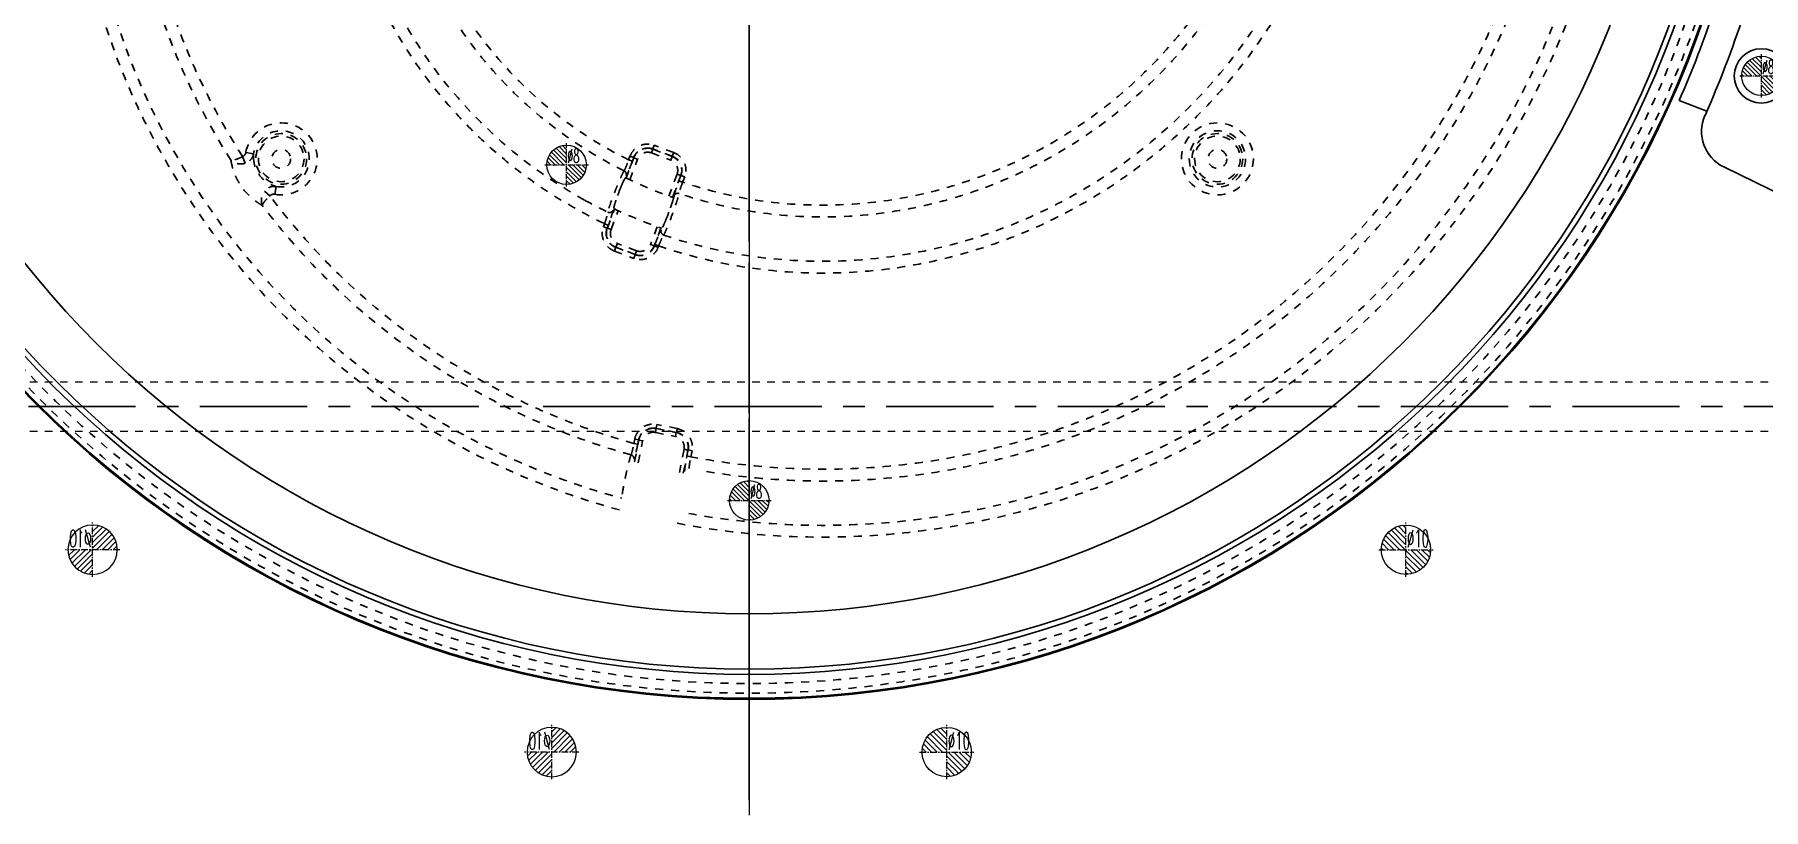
# Model space of a CAD drawing. Header units: millimetres. Extents: x 2673 to 5721, y -10743 to 3474.
# Drawn here: x 3661.4 to 4011.6, y -180 to -23 of the extents above; entities that cross this region are included whole.
import ezdxf

# ---------------------------------------------------------------- set-up
doc = ezdxf.new("R2010")
doc.units = ezdxf.units.MM
doc.header["$LTSCALE"] = 16.335
doc.header["$PDMODE"] = 3
doc.header["$PDSIZE"] = 0.3125
doc.linetypes.add('CENTER', pattern=[0.6, 0.375, -0.075, 0.075, -0.075])
doc.linetypes.add('HIDDEN', pattern=[0.2, 0.1, -0.1])
doc.layers.get('0').update_dxf_attribs({"linetype": 'CONTINUOUS'})
doc.layers.get('Defpoints').update_dxf_attribs({"linetype": 'CONTINUOUS'})
for name, color, linetype, lineweight in [('cool', 153, 'HIDDEN', 9), ('epin', 13, 'CONTINUOUS', 9), ('moldbase', 7, 'CONTINUOUS', 20)]:
    doc.layers.add(name, color=color, linetype=linetype, lineweight=lineweight)
doc.layers.add('DEFAULT_2', color=8, linetype='HIDDEN')
doc.styles.get("Standard").update_dxf_attribs({"font": 'txt', "width": 0.8})
doc.styles.add('TXT05', font='txt.shx', dxfattribs={"width": 0.5, "bigfont": 'gbcbig.shx'})
doc.dimstyles.get("Standard").update_dxf_attribs({"dimtxt": 0.15625, "dimasz": 0.1875, "dimexe": 0.125, "dimexo": 0.0625, "dimtad": 0, "dimtih": 1, "dimtoh": 1, "dimdsep": 46, "dimtxsty": 'Standard', "dimcen": 0.09, "dimadec": 0, "dimazin": 0, "dimtp": 0.01, "dimtm": 0.01, "dimtfac": 1, "dimtofl": 0, "dimtmove": 0, "dimatfit": 3, "dimfxl": 0, "dimtolj": 1, "dimarcsym": 0})

# ---------------------------------------------------------------- blocks, each defined once
blk = doc.blocks.new('*D84')
at = {"color": 4, "lineweight": -2}
blk.add_line((3976.43, 186.47), (3970.25, 181.4), dxfattribs=at)
at = {"color": 4}
blk.add_solid([(3969.41, 182.43), (3971.1, 180.37), (3964.07, 176.32)], dxfattribs=at)
at = {"layer": 'Defpoints', "color": 0}
for p in [(3964.07, 176.32), (3648.27, -83.02)]:
    blk.add_point(p, dxfattribs=at)
at = {"color": 6, "insert": (3998.07, 204.24), "char_height": 12, "attachment_point": 5, "rotation": 39.3934}
blk.add_mtext('\\A1;∅408.64', dxfattribs=at)
blk = doc.blocks.new('03')
for p, q in [((3591.12, 133.1), (3604.02, 127.63)), ((3578.44, 94.07), (3592.09, 90.92))]:
    blk.add_line(p, q)
at = {"color": 7, "linetype": 'Continuous'}
for p, q in [((3613.75, 114.69), (3608.04, 116.54)), ((3607.57, 95.67), (3601.86, 97.52))]:
    blk.add_line(p, q, dxfattribs=at)
for centre, start, end in [((3588, 125.74), 67, 158.9226), ((3600.89, 120.26), 339.0451, 67), ((3580.24, 101.86), 165.0774, 257), ((3593.89, 98.71), 257, 344.9549)]:
    blk.add_arc(centre, 8, start, end)
for radius, start, end in [(241.82, 158.9226, 165.0774), (211.82, 159.0451, 164.9549), (205.82, 159.2151, 164.7849)]:
    blk.add_arc((3806.17, 41.65), radius, start, end, dxfattribs=at)
blk = doc.blocks.new('epin_ejp_10')
at = {"layer": 'epin'}
h = blk.add_hatch(dxfattribs=at)
h.set_pattern_fill('_ANSI31', color=123, scale=0.25, angle=90, style=0)
h.set_pattern_definition([(135, (-1645.23396, 6741.0989), (-0.56126601, -0.56126601), [])])
h.paths.add_polyline_path([(0, 5, 0.414214), (-5, 0), (0, 0)])
h.paths.add_polyline_path([(5, 0), (0, 0), (0, -5, 0.414214)])
at = {"layer": 'epin', "color": 1, "linetype": 'CENTER', "ltscale": 0.219913}
for p, q in [((0, -5.5), (0, 5.5)), ((-5.5, 0), (5.5, 0))]:
    blk.add_line(p, q, dxfattribs=at)
at = {"layer": 'epin'}
blk.add_circle((0, 0), 5, dxfattribs=at)
at = {"layer": 'epin', "color": 6, "style": 'TXT05', "width": 0.5}
blk.add_text('%%c10', height=3.5, dxfattribs=at).set_placement((0.2, 0.5))
blk = doc.blocks.new('epin_ejp_8')
at = {"layer": 'epin', "ltscale": 0.5}
h = blk.add_hatch(dxfattribs=at)
h.set_pattern_fill('_ANSI31', color=123, scale=0.2, angle=90, style=0)
h.set_pattern_definition([(135, (-3069.6252, 813.4417), (-0.4490128, -0.4490128), [])])
h.paths.add_polyline_path([(0, 4, 0.414214), (-4, 0), (0, 0)])
h.paths.add_polyline_path([(4, 0), (0, 0), (0, -4, 0.414214)])
at = {"layer": 'epin', "color": 1, "linetype": 'CENTER', "ltscale": 0.16}
for p, q in [((0, -4.4), (0, 4.4)), ((-4.4, 0), (4.4, 0))]:
    blk.add_line(p, q, dxfattribs=at)
at = {"layer": 'epin', "ltscale": 0.5}
blk.add_circle((0, 0), 4, dxfattribs=at)
at = {"layer": 'epin', "color": 6, "ltscale": 0.5, "style": 'TXT05', "width": 0.5}
blk.add_text('%%c8', height=2.8, dxfattribs=at).set_placement((0.16, 0.4))
blk = doc.blocks.new('05')
at = {"color": 1, "linetype": 'CENTER', "ltscale": 3.545271}
blk.add_line((3521.17, -98.35), (4091.17, -98.35), dxfattribs=at)
at = {"layer": 'cool', "ltscale": 0.932966}
for p, q in [((3535.5, -93.35), (4076.84, -93.35)), ((3535.5, -103.35), (4076.84, -103.35))]:
    blk.add_line(p, q, dxfattribs=at)
at = {"layer": 'epin'}
for name, p in [('epin_ejp_8', (4011.17, -31.35)), ('epin_ejp_10', (3939.17, -127.35)), ('epin_ejp_10', (3846.17, -168.35))]:
    blk.add_blockref(name, p, dxfattribs=at)
at = {"layer": 'epin', "xscale": -1}
for p in [(3673.17, -127.35), (3766.17, -168.35)]:
    blk.add_blockref('epin_ejp_10', p, dxfattribs=at)
blk = doc.blocks.new('7')
at = {"layer": 'epin'}
for p in [(-37, 1996.41), (0, 1928.41)]:
    blk.add_blockref('epin_ejp_8', p, dxfattribs=at)

msp = doc.modelspace()

# ---------------------------------------------------------------- linework, layer by layer
at = {"color": 1, "linetype": 'CENTER', "ltscale": 3.545271}
msp.add_line((3806.172, -273.35), (3806.172, 326.65), dxfattribs=at)
at = {"color": 1, "linetype": 'CENTER', "ltscale": 12.63858}
msp.add_line((3806.172, -178.099), (3806.172, 271.4), dxfattribs=at)
at = {"color": 7, "linetype": 'Continuous'}
for radius in [204.318, 204.112, 199.261, 198.191, 186.993]:
    msp.add_circle((3806.172, 46.65), radius, dxfattribs=at)
msp.add_circle((4011.172, -31.35), 5.5)
at = {"layer": 'DEFAULT_2', "color": 8, "linetype": 'HIDDEN'}
for p, q in [((3786.921, -45.404), (3786.638, -46.155)), ((3790.864, -46.89), (3786.921, -45.404)), ((3704.044, -49.057), (3703.536, -47.691)), ((3704.181, -46.888), (3705.75, -47.166)), ((3781.229, -52.074), (3782.782, -47.956)), ((3782.01, -47.626), (3781.733, -48.361)), ((3781.733, -48.361), (3782.484, -48.644)), ((3781.957, -52.42), (3783.533, -48.239)), ((3782.761, -47.909), (3782.01, -47.626)), ((3782.761, -47.909), (3782.484, -48.644)), ((3782.782, -47.956), (3782.761, -47.909)), ((3783.533, -48.239), (3782.782, -47.956)), ((3786.659, -46.201), (3786.376, -46.952)), ((3786.376, -46.952), (3790.251, -48.413)), ((3790.581, -47.641), (3786.638, -46.155)), ((3786.638, -46.155), (3786.659, -46.201)), ((3786.659, -46.201), (3790.534, -47.662)), ((3790.251, -48.413), (3790.534, -47.662)), ((3790.534, -47.662), (3790.581, -47.641)), ((3790.581, -47.641), (3790.864, -46.89)), ((3781.229, -52.074), (3781.101, -52.012)), ((3791.538, -51.256), (3789.866, -55.692)), ((3792.289, -51.539), (3790.622, -55.96)), ((3792.289, -51.539), (3791.538, -51.256)), ((3791.922, -52.613), (3792.335, -51.518)), ((3792.335, -51.518), (3792.289, -51.539)), ((3793.086, -51.801), (3792.335, -51.518)), ((3792.673, -52.896), (3793.086, -51.801)), ((3709.08, -55.66), (3707.977, -54.709)), ((3710.343, -53.767), (3710.058, -55.336)), ((3790.756, -56.007), (3790.622, -55.96)), ((3791.922, -52.613), (3792.673, -52.896)), ((3777.42, -62.18), (3778.879, -58.31)), ((3778.171, -62.463), (3779.607, -58.652)), ((3778.75, -58.249), (3778.879, -58.31)), ((3776.856, -61.3), (3776.623, -61.918)), ((3776.623, -61.918), (3777.373, -62.201)), ((3777.606, -61.583), (3776.856, -61.3)), ((3777.607, -61.583), (3777.373, -62.201)), ((3777.373, -62.201), (3777.42, -62.18)), ((3777.42, -62.18), (3778.171, -62.463)), ((3787.523, -61.906), (3786.176, -65.481)), ((3788.279, -62.175), (3786.926, -65.764)), ((3788.279, -62.175), (3788.413, -62.222)), ((3779.128, -66.079), (3778.845, -66.829)), ((3779.174, -66.058), (3779.128, -66.079)), ((3779.128, -66.079), (3783.07, -67.565)), ((3779.457, -65.307), (3779.174, -66.058)), ((3783.049, -67.518), (3779.174, -66.058)), ((3783.332, -66.767), (3779.457, -65.307)), ((3786.176, -65.481), (3786.926, -65.764)), ((3786.926, -65.764), (3786.947, -65.81)), ((3786.947, -65.81), (3787.064, -65.502)), ((3786.947, -65.81), (3787.698, -66.093)), ((3787.814, -65.786), (3787.063, -65.503)), ((3787.698, -66.093), (3787.814, -65.786)), ((3778.845, -66.829), (3782.787, -68.316)), ((3782.787, -68.316), (3783.07, -67.565)), ((3783.049, -67.518), (3783.332, -66.767)), ((3783.07, -67.565), (3783.049, -67.518)), ((3782.969, -104.963), (3782.798, -105.815)), ((3783.756, -105.121), (3782.969, -104.963)), ((3787.328, -102.807), (3787.169, -103.594)), ((3787.169, -103.594), (3791.229, -104.411)), ((3787.458, -101.978), (3787.3, -102.765)), ((3791.43, -103.596), (3787.3, -102.765)), ((3787.3, -102.765), (3787.328, -102.807)), ((3787.328, -102.807), (3791.388, -103.625)), ((3791.588, -102.81), (3787.458, -101.978)), ((3791.229, -104.411), (3791.388, -103.625)), ((3791.388, -103.625), (3791.43, -103.596)), ((3791.43, -103.596), (3791.588, -102.81)), ((3782.798, -105.815), (3783.584, -105.973)), ((3782.905, -109.532), (3783.784, -105.164)), ((3783.756, -105.121), (3783.585, -105.972)), ((3783.681, -109.74), (3784.571, -105.322)), ((3783.784, -105.164), (3783.756, -105.121)), ((3784.571, -105.322), (3783.784, -105.164)), ((3792.957, -107.01), (3792.016, -111.687)), ((3793.744, -107.168), (3792.803, -111.844)), ((3793.744, -107.168), (3792.957, -107.01)), ((3793.541, -108.358), (3793.786, -107.14)), ((3793.541, -108.357), (3794.328, -108.515)), ((3793.786, -107.14), (3793.744, -107.168)), ((3794.573, -107.298), (3793.786, -107.14)), ((3794.328, -108.515), (3794.573, -107.298))]:
    msp.add_line(p, q, dxfattribs=at)
for centre, radius in [((3806.172, 46.65), 203.079), ((3806.172, 46.65), 201.12), ((3900.983, -48.161), 7.292), ((3711.36, -48.161), 5.133), ((3711.36, -48.161), 4.623), ((3900.983, -48.161), 5.698), ((3900.983, -48.161), 5.133), ((3900.983, -48.161), 4.623), ((3711.36, -48.161), 1.909), ((3900.983, -48.161), 1.909)]:
    msp.add_circle(centre, radius, dxfattribs=at)
for centre, radius, start, end in [((3711.36, -48.161), 7.292, 259.70857, 169.94389), ((3711.36, -48.161), 5.698, 259.70857, 169.94389), ((3785.574, -48.965), 3.004, 69.25983, 159.43139), ((3785.599, -49.021), 3.012, 81.41622, 159.29074), ((3785.596, -49.014), 2.205, 69.29005, 159.40129), ((3785.615, -48.992), 2.979, 69.48528, 81.63113), ((3789.476, -50.477), 2.205, 339.29005, 69.40129), ((3789.469, -50.48), 3.012, 339.43499, 69.28434), ((3789.525, -50.454), 3.004, 339.25983, 69.43139), ((3820.255, 28.962), 89.944, 244.19447, 250.85421), ((3820.036, -70.236), 43.094, 157.96481, 161.48229), ((3820.277, 28.911), 97.722, 240.98091, 244.04226), ((3820.243, 28.935), 96.555, 244.54915, 250.75204), ((3750.272, -44.293), 42.247, 337.45283, 340.9523), ((3780.183, -63.265), 3.004, 159.25983, 249.43139), ((3780.239, -63.24), 3.012, 171.4162, 249.29076), ((3780.21, -63.224), 2.979, 159.48528, 171.63113), ((3780.233, -63.243), 2.205, 159.29005, 249.40129), ((3784.109, -64.698), 3.012, 249.43499, 339.28437), ((3784.134, -64.755), 3.004, 249.25983, 339.43139), ((3784.112, -64.705), 2.205, 249.29005, 339.40129), ((3786.702, -105.71), 3.004, 78.53466, 168.70622), ((3786.736, -105.761), 3.012, 90.69105, 168.56557), ((3786.732, -105.755), 2.205, 78.56487, 168.67612), ((3786.747, -105.73), 2.979, 78.76011, 90.90596), ((3790.796, -106.573), 2.205, 348.56487, 78.67612), ((3790.79, -106.577), 3.012, 348.70982, 78.55917), ((3790.842, -106.543), 3.004, 348.53466, 78.70622)]:
    msp.add_arc(centre, radius, start, end, dxfattribs=at)
for points, knots in [([(3828.026, 105.984), (3825.423, 106.851), (3820.121, 108.298), (3811.969, 109.573), (3803.727, 109.973), (3792.755, 109.353), (3779.272, 106.389), (3764.175, 99.612), (3752.969, 91.562), (3745.1, 83.914), (3739.79, 77.616), (3735.098, 70.843), (3731.091, 63.647), (3727.777, 56.115), (3724.322, 45.711), (3721.858, 32.149), (3721.893, 18.383), (3723.39, 7.527), (3725.246, -0.478), (3727.806, -8.299), (3731.027, -15.875), (3734.888, -23.129), (3739.37, -30.01), (3744.436, -36.491), (3750.026, -42.531), (3756.092, -48.07), (3762.609, -53.072), (3769.532, -57.519), (3774.383, -60.108), (3776.857, -61.298)], [0, 0, 0, 0, 0.0312988, 0.0625389, 0.0939378, 0.1252485, 0.1876991, 0.250154, 0.3127881, 0.3439512, 0.3751669, 0.4066004, 0.4378048, 0.4689729, 0.5003228, 0.5627002, 0.6252571, 0.6564554, 0.6875639, 0.7188628, 0.7502069, 0.7813643, 0.8124739, 0.8437602, 0.8750939, 0.906243, 0.9373542, 0.9686896, 1, 1, 1, 1]), ([(3826.964, 103.815), (3824.499, 104.624), (3819.481, 105.975), (3811.771, 107.177), (3803.972, 107.57), (3793.583, 107.029), (3783.335, 104.858), (3773.602, 101.206), (3766.601, 97.743), (3759.961, 93.617), (3753.759, 88.854), (3748.045, 83.524), (3742.876, 77.662), (3738.27, 71.339), (3734.284, 64.609), (3730.941, 57.546), (3727.361, 47.762), (3724.595, 34.962), (3724.065, 19.281), (3726.284, 3.738), (3730.375, -8.7), (3734.843, -18.124), (3740.105, -27.132), (3748.091, -37.493), (3759.564, -48.223), (3768.305, -54.01), (3772.872, -56.543)], [0, 0, 0, 0, 0.0311514, 0.0622683, 0.0935509, 0.1247671, 0.1870339, 0.218321, 0.2494604, 0.2806847, 0.3120606, 0.3432337, 0.3743813, 0.4057823, 0.4370451, 0.4681897, 0.4995013, 0.5620148, 0.6245279, 0.6869925, 0.7496128, 0.7809507, 0.8121317, 0.8747611, 0.9372836, 1, 1, 1, 1]), ([(3780.813, -50.577), (3776.597, -48.488), (3768.491, -43.624), (3757.669, -34.482), (3748.485, -23.677), (3741.219, -11.49), (3736.131, 1.776), (3733.388, 15.721), (3733.168, 29.953), (3735.477, 44.007), (3740.351, 57.403), (3746.419, 67.627), (3752.393, 74.992), (3757.39, 80.072), (3762.86, 84.636), (3768.764, 88.613), (3775.049, 91.982), (3781.645, 94.713), (3788.483, 96.746), (3797.838, 98.462), (3809.813, 98.741), (3819.233, 96.86), (3823.762, 95.412)], [0, 0, 0, 0, 0.0622232, 0.1243714, 0.1865587, 0.2488848, 0.3111091, 0.3735413, 0.4358596, 0.498351, 0.5608289, 0.6233172, 0.6545474, 0.6860688, 0.7173897, 0.7486025, 0.7800341, 0.8115373, 0.842856, 0.8741842, 0.9371149, 1, 1, 1, 1]), ([(3781.733, -48.36), (3777.64, -46.323), (3769.773, -41.583), (3759.275, -32.685), (3750.374, -22.181), (3743.339, -10.344), (3738.419, 2.53), (3735.774, 16.052), (3735.575, 29.841), (3737.821, 43.447), (3742.545, 56.407), (3748.419, 66.293), (3754.196, 73.41), (3759.025, 78.316), (3764.308, 82.723), (3770.006, 86.561), (3776.07, 89.811), (3782.432, 92.447), (3789.024, 94.408), (3798.035, 96.064), (3809.561, 96.339), (3818.627, 94.536), (3822.985, 93.146)], [0, 0, 0, 0, 0.0624982, 0.1248927, 0.1873022, 0.2498174, 0.3121977, 0.3747563, 0.4371632, 0.4996972, 0.5621921, 0.6246351, 0.6558363, 0.6873172, 0.7185751, 0.7497093, 0.7810527, 0.8124585, 0.8436682, 0.8748681, 0.9374867, 1, 1, 1, 1]), ([(3787.815, -65.785), (3793.009, -67.564), (3803.673, -70.296), (3820.114, -71.726), (3836.547, -70.588), (3849.935, -67.5), (3860.254, -63.827), (3870.292, -59.364), (3879.806, -53.749), (3888.576, -47.115), (3894.755, -41.683), (3900.498, -35.828), (3905.785, -29.556), (3910.606, -22.89), (3914.939, -15.893), (3918.744, -8.616), (3922.002, -1.086), (3924.715, 6.671), (3927.595, 17.242), (3929.756, 30.789), (3930.05, 47.262), (3927.382, 69.087), (3921.95, 84.934), (3917.012, 94.742)], [0, 0, 0, 0, 0.0626426, 0.1249319, 0.1875073, 0.2498039, 0.280994, 0.3123624, 0.375034, 0.4064359, 0.4377274, 0.4688092, 0.4999085, 0.5312285, 0.5625719, 0.5937219, 0.6248288, 0.6560844, 0.6873979, 0.7497311, 0.8120219, 0.8747257, 1, 1, 1, 1]), ([(3684.41, 89.489), (3681.878, 84.608), (3677.386, 74.535), (3672.467, 58.784), (3669.411, 42.618), (3668.239, 26.221), (3668.929, 9.759), (3672.338, -11.91), (3679.386, -32.853), (3689.746, -52.163), (3699.09, -65.769), (3709.867, -78.243), (3725.918, -93.16), (3748.882, -108.437), (3769.476, -116.464), (3780.075, -119.345)], [0, 0, 0, 0, 0.0627275, 0.1255124, 0.1878673, 0.2500201, 0.3126874, 0.3754293, 0.499892, 0.5623218, 0.6250804, 0.6878175, 0.7500156, 0.8746838, 1, 1, 1, 1]), ([(3686.444, 88.211), (3683.968, 83.42), (3679.574, 73.533), (3674.766, 58.079), (3671.78, 42.217), (3670.638, 26.128), (3671.32, 9.974), (3674.666, -11.293), (3681.577, -31.851), (3691.735, -50.813), (3700.895, -64.18), (3711.464, -76.441), (3727.206, -91.112), (3749.735, -106.155), (3769.945, -114.083), (3780.35, -116.938)], [0, 0, 0, 0, 0.0626781, 0.1254154, 0.1877301, 0.2498551, 0.3125025, 0.3752269, 0.4996823, 0.562113, 0.6248817, 0.6876411, 0.749866, 0.8745897, 1, 1, 1, 1]), ([(3788.828, -63.602), (3793.834, -65.302), (3804.103, -67.918), (3819.93, -69.309), (3835.762, -68.262), (3851.26, -64.775), (3866.066, -58.979), (3884.388, -48.401), (3898.196, -35.644), (3907.657, -22.96), (3911.944, -16.274), (3915.736, -9.312), (3920.104, 0.306), (3924.271, 12.877), (3927.108, 28.507), (3927.753, 44.395), (3926.205, 60.266), (3922.483, 75.815), (3918.621, 85.769), (3916.37, 90.584)], [0, 0, 0, 0, 0.0625396, 0.124731, 0.1872324, 0.2494855, 0.311939, 0.3745844, 0.4990813, 0.5303689, 0.5617444, 0.5929571, 0.6240756, 0.6866216, 0.7490696, 0.8114134, 0.8741356, 0.9371199, 1, 1, 1, 1]), ([(3907.286, 88.76), (3911.591, 80.028), (3916.308, 65.97), (3918.655, 46.592), (3918.391, 31.913), (3916.106, 17.411), (3912.515, 5.696), (3908.657, -3.292), (3905.291, -9.828), (3901.473, -16.087), (3895.776, -24.036), (3887.583, -33.168), (3876.24, -42.556), (3863.618, -50.152), (3852.25, -54.805), (3842.818, -57.459), (3833.192, -59.365), (3820.927, -60.314), (3806.185, -59.141), (3796.617, -56.749), (3791.948, -55.177)], [0, 0, 0, 0, 0.1244921, 0.1866317, 0.2490764, 0.3115713, 0.3737837, 0.4051849, 0.4365626, 0.4677139, 0.4988454, 0.5615324, 0.6239771, 0.6864609, 0.7491941, 0.7803905, 0.8116455, 0.8745645, 0.9369946, 1, 1, 1, 1]), ([(3905.19, 87.596), (3909.39, 79.055), (3913.986, 65.308), (3916.261, 46.365), (3915.99, 32.024), (3913.744, 17.862), (3910.227, 6.424), (3906.452, -2.349), (3903.16, -8.726), (3899.43, -14.831), (3893.864, -22.583), (3885.865, -31.486), (3874.794, -40.635), (3862.481, -48.031), (3849.192, -53.465), (3835.2, -56.813), (3820.882, -57.908), (3806.529, -56.76), (3797.218, -54.427), (3792.674, -52.895)], [0, 0, 0, 0, 0.124751, 0.1869927, 0.2495314, 0.3120926, 0.3743641, 0.4057916, 0.4371855, 0.4683441, 0.4994812, 0.5621725, 0.6245993, 0.6870435, 0.749719, 0.8120386, 0.8748529, 0.9371485, 1, 1, 1, 1]), ([(3701.199, -48.479), (3698.086, -43.593), (3692.492, -33.461), (3686.107, -17.336), (3681.821, -0.534), (3679.739, 16.68), (3679.901, 34.048), (3682.341, 51.274), (3687.066, 68.097), (3691.702, 78.813), (3694.37, 83.986)], [0, 0, 0, 0, 0.1252493, 0.2494351, 0.3740096, 0.4991177, 0.6232716, 0.7484864, 0.8741577, 1, 1, 1, 1]), ([(3703.537, -47.691), (3700.441, -42.88), (3694.877, -32.897), (3688.517, -16.997), (3684.238, -0.421), (3682.145, 16.567), (3682.279, 33.709), (3684.671, 50.71), (3689.33, 67.309), (3693.908, 77.878), (3696.544, 82.979)], [0, 0, 0, 0, 0.125308, 0.2495623, 0.3741463, 0.4992737, 0.6234251, 0.7486026, 0.8742218, 1, 1, 1, 1]), ([(3967.886, 18.104), (3966.411, 8.208), (3962.755, -6.445), (3955.162, -24.94), (3948.116, -38.198), (3939.809, -50.708), (3930.312, -62.324), (3919.714, -72.944), (3908.096, -82.457), (3895.586, -90.765), (3882.31, -97.742), (3868.375, -103.358), (3853.932, -107.508), (3839.159, -110.17), (3819.224, -111.63), (3804.149, -110.389), (3794.328, -108.516)], [0, 0, 0, 0, 0.1251896, 0.1874093, 0.2498719, 0.3127157, 0.3750044, 0.4372941, 0.5001206, 0.5625706, 0.6248553, 0.6874531, 0.7502162, 0.8125545, 0.8749091, 1, 1, 1, 1]), ([(3970.258, 17.78), (3968.784, 7.875), (3965.149, -6.792), (3957.619, -25.329), (3950.636, -38.635), (3942.402, -51.213), (3932.989, -62.919), (3922.484, -73.651), (3910.956, -83.303), (3898.535, -91.781), (3885.341, -98.956), (3871.479, -104.797), (3857.084, -109.204), (3842.338, -112.148), (3827.363, -113.559), (3812.313, -113.424), (3802.315, -112.308), (3797.373, -111.49)], [0, 0, 0, 0, 0.1250942, 0.1872706, 0.249665, 0.3124852, 0.3747821, 0.4370044, 0.49979, 0.5622864, 0.6245502, 0.6870911, 0.7498723, 0.8122988, 0.8746, 0.9374322, 1, 1, 1, 1]), ([(3791.586, -122.005), (3796.952, -123.035), (3807.778, -124.532), (3824.17, -125.054), (3840.566, -123.883), (3862.202, -120.048), (3888.301, -111.098), (3916.721, -94.261), (3941.199, -72.081), (3960.822, -45.423), (3974.82, -15.392), (3980.07, 6.096), (3981.63, 16.963)], [0, 0, 0, 0, 0.062364, 0.124464, 0.1868853, 0.2496258, 0.3748997, 0.4993911, 0.6241561, 0.7494086, 0.8746915, 1, 1, 1, 1]), ([(3793.903, -120.004), (3799.148, -120.944), (3809.728, -122.278), (3825.736, -122.615), (3841.738, -121.312), (3862.836, -117.377), (3888.252, -108.443), (3915.913, -91.84), (3939.738, -70.079), (3958.853, -43.989), (3972.515, -14.638), (3977.67, 6.354), (3979.216, 16.973)], [0, 0, 0, 0, 0.0622575, 0.1243398, 0.1867731, 0.2495035, 0.3747453, 0.4991934, 0.6240031, 0.7492877, 0.8746208, 1, 1, 1, 1]), ([(3782.01, -47.626), (3782.186, -47.163), (3782.723, -46.293), (3783.964, -45.407), (3785.449, -45.06), (3786.457, -45.23), (3786.921, -45.404)], [0, 0, 0, 0, 0.2500115, 0.5000013, 0.7499896, 1, 1, 1, 1]), ([(3701.196, -48.475), (3701.215, -48.665), (3701.289, -49.072), (3701.436, -49.705), (3701.625, -50.384), (3701.946, -51.319), (3702.471, -52.474), (3703.274, -53.784), (3704.222, -54.992), (3705.122, -55.887), (3705.887, -56.512), (3706.459, -56.925), (3707.001, -57.283), (3707.357, -57.495), (3707.528, -57.579)], [0, 0, 0, 0, 0.049666, 0.107947, 0.1696521, 0.2337048, 0.3659018, 0.4999521, 0.6340055, 0.7662241, 0.8302509, 0.8919248, 0.9502538, 1, 1, 1, 1]), ([(3703.537, -47.691), (3703.308, -47.813), (3702.861, -48.03), (3702.218, -48.283), (3701.67, -48.432), (3701.337, -48.49), (3701.198, -48.48)], [0, 0, 0, 0, 0.3129977, 0.5986617, 0.8320411, 1, 1, 1, 1]), ([(3704.044, -49.057), (3703.545, -49.211), (3702.498, -49.259), (3701.551, -48.802), (3701.198, -48.48)], [0, 0, 0, 0, 0.5221567, 1, 1, 1, 1]), ([(3703.536, -47.691), (3703.703, -47.629), (3704.002, -47.403), (3704.15, -47.063), (3704.181, -46.888)], [0, 0, 0, 0, 0.4994512, 1, 1, 1, 1]), ([(3705.75, -47.166), (3705.668, -47.596), (3705.256, -48.431), (3704.468, -48.925), (3704.044, -49.057)], [0, 0, 0, 0, 0.4967604, 1, 1, 1, 1]), ([(3705.75, -47.166), (3705.751, -47.224), (3705.75, -47.556), (3705.751, -47.888), (3705.769, -48.161)], [0, 0, 0, 0, 0.1759611, 1, 1, 1, 1]), ([(3705.769, -48.161), (3705.811, -48.83), (3706.128, -50.314), (3707.378, -52.183), (3708.976, -53.265), (3709.985, -53.636), (3710.343, -53.767)], [0, 0, 0, 0, 0.2617035, 0.5809015, 0.8514612, 1, 1, 1, 1]), ([(3780.814, -50.578), (3780.883, -50.472), (3781.023, -50.19), (3781.242, -49.69), (3781.487, -49.061), (3781.651, -48.602), (3781.733, -48.361)], [0, 0, 0, 0, 0.1575174, 0.3920107, 0.6817689, 1, 1, 1, 1]), ([(3782.484, -48.644), (3782.258, -49.243), (3781.932, -50.068), (3781.5, -51.027), (3781.316, -51.396), (3781.23, -51.536)], [0, 0, 0, 0, 0.6090244, 0.8431517, 1, 1, 1, 1]), ([(3790.864, -46.89), (3791.327, -47.066), (3792.197, -47.603), (3793.083, -48.844), (3793.43, -50.33), (3793.26, -51.337), (3793.086, -51.801)], [0, 0, 0, 0, 0.2500115, 0.5000013, 0.7499896, 1, 1, 1, 1]), ([(3780.814, -50.577), (3780.694, -50.78), (3780.432, -51.307), (3780.005, -52.237), (3779.508, -53.401), (3778.821, -55.095), (3778.203, -56.726), (3777.725, -58.152), (3777.556, -58.719), (3777.503, -58.953)], [0, 0, 0, 0, 0.0784827, 0.1953174, 0.3404631, 0.4995722, 0.8034393, 0.9203062, 1, 1, 1, 1]), ([(3780.09, -54.069), (3780.299, -53.543), (3780.595, -52.823), (3780.987, -51.983), (3781.153, -51.663), (3781.23, -51.536)], [0, 0, 0, 0, 0.6110083, 0.8399751, 1, 1, 1, 1]), ([(3781.101, -52.012), (3781.086, -52.005), (3781.028, -52.057), (3780.967, -52.15), (3780.863, -52.327), (3780.743, -52.566), (3780.599, -52.87), (3780.375, -53.375), (3780.205, -53.783), (3780.09, -54.069)], [0, 0, 0, 0, 0.0226868, 0.0763429, 0.1628617, 0.2806063, 0.4271072, 0.5988523, 1, 1, 1, 1]), ([(3781.23, -51.536), (3781.29, -51.364), (3781.268, -50.953), (3780.983, -50.664), (3780.814, -50.578)], [0, 0, 0, 0, 0.4897953, 1, 1, 1, 1]), ([(3707.528, -57.578), (3707.347, -57.136), (3707.251, -56.088), (3707.658, -55.122), (3707.977, -54.709)], [0, 0, 0, 0, 0.4777955, 1, 1, 1, 1]), ([(3707.528, -57.578), (3707.567, -57.445), (3707.737, -57.153), (3708.067, -56.691), (3708.528, -56.175), (3708.886, -55.832), (3709.08, -55.66)], [0, 0, 0, 0, 0.1679428, 0.4013444, 0.6870061, 1, 1, 1, 1]), ([(3710.343, -53.767), (3709.911, -53.694), (3708.983, -53.788), (3708.249, -54.359), (3707.977, -54.709)], [0, 0, 0, 0, 0.4968363, 1, 1, 1, 1]), ([(3710.058, -55.336), (3709.883, -55.304), (3709.513, -55.324), (3709.196, -55.526), (3709.08, -55.66)], [0, 0, 0, 0, 0.5005473, 1, 1, 1, 1]), ([(3782.798, -105.815), (3779.149, -104.796), (3771.919, -102.454), (3761.408, -98.104), (3751.31, -92.921), (3738.464, -84.937), (3726.626, -75.401), (3716.112, -64.52), (3711.338, -58.669), (3709.08, -55.66)], [0, 0, 0, 0, 0.1252665, 0.2509764, 0.3757293, 0.5001067, 0.7506879, 0.8756133, 1, 1, 1, 1]), ([(3788.828, -63.602), (3788.943, -63.396), (3789.194, -62.864), (3789.788, -61.489), (3790.57, -59.459), (3791.298, -57.409), (3791.744, -55.977), (3791.901, -55.41), (3791.948, -55.178)], [0, 0, 0, 0, 0.0789101, 0.1956325, 0.4997597, 0.804273, 0.9210079, 1, 1, 1, 1]), ([(3790.956, -55.61), (3790.932, -55.747), (3790.853, -56.073), (3790.613, -56.901), (3790.381, -57.585), (3790.206, -58.08)], [0, 0, 0, 0, 0.1615071, 0.3900127, 1, 1, 1, 1]), ([(3790.206, -58.08), (3790.301, -57.806), (3790.433, -57.414), (3790.585, -56.92), (3790.67, -56.618), (3790.731, -56.377), (3790.767, -56.189), (3790.78, -56.083), (3790.772, -56.012), (3790.756, -56.007)], [0, 0, 0, 0, 0.402483, 0.5736103, 0.7192688, 0.83636, 0.9226108, 0.97652, 1, 1, 1, 1]), ([(3790.956, -55.61), (3790.985, -55.447), (3791.089, -55.049), (3791.398, -54.045), (3791.697, -53.211), (3791.922, -52.613)], [0, 0, 0, 0, 0.1572071, 0.391217, 1, 1, 1, 1]), ([(3791.948, -55.178), (3791.76, -55.119), (3791.335, -55.13), (3791.028, -55.434), (3790.956, -55.61)], [0, 0, 0, 0, 0.5104555, 1, 1, 1, 1]), ([(3792.673, -52.896), (3792.501, -53.351), (3792.221, -54.098), (3792, -54.87), (3791.948, -55.178)], [0, 0, 0, 0, 0.6086477, 1, 1, 1, 1]), ([(3782.229, -108.142), (3778.539, -107.114), (3771.226, -104.751), (3760.592, -100.365), (3750.369, -95.141), (3737.359, -87.094), (3725.358, -77.483), (3714.68, -66.513), (3709.825, -60.613), (3707.528, -57.578)], [0, 0, 0, 0, 0.1252151, 0.2509016, 0.3756582, 0.5000252, 0.7505779, 0.875584, 1, 1, 1, 1]), ([(3776.856, -61.3), (3777.019, -60.837), (3777.224, -60.186), (3777.427, -59.399), (3777.488, -59.083), (3777.503, -58.953)], [0, 0, 0, 0, 0.6041053, 0.8390347, 1, 1, 1, 1]), ([(3778.583, -58.558), (3778.506, -58.746), (3778.16, -59.067), (3777.697, -59.04), (3777.503, -58.953)], [0, 0, 0, 0, 0.4888998, 1, 1, 1, 1]), ([(3778.583, -58.558), (3778.553, -58.724), (3778.447, -59.128), (3778.135, -60.141), (3777.833, -60.981), (3777.607, -61.583)], [0, 0, 0, 0, 0.1588323, 0.3932363, 1, 1, 1, 1]), ([(3779.174, -56.549), (3779.038, -56.949), (3778.823, -57.613), (3778.633, -58.286), (3778.583, -58.558)], [0, 0, 0, 0, 0.6045564, 1, 1, 1, 1]), ([(3779.174, -56.549), (3779.098, -56.775), (3778.994, -57.098), (3778.875, -57.503), (3778.81, -57.748), (3778.763, -57.944), (3778.737, -58.096), (3778.729, -58.185), (3778.737, -58.243), (3778.75, -58.249)], [0, 0, 0, 0, 0.4050507, 0.5751881, 0.7189641, 0.8344365, 0.9199306, 0.9745328, 1, 1, 1, 1]), ([(3778.845, -66.829), (3778.381, -66.653), (3777.512, -66.117), (3776.625, -64.875), (3776.278, -63.39), (3776.449, -62.383), (3776.623, -61.918)], [0, 0, 0, 0, 0.2500115, 0.5000013, 0.7499896, 1, 1, 1, 1]), ([(3787.064, -65.502), (3787.29, -64.903), (3787.616, -64.077), (3788.048, -63.117), (3788.233, -62.747), (3788.319, -62.605)], [0, 0, 0, 0, 0.6079837, 0.8421322, 1, 1, 1, 1]), ([(3788.828, -63.602), (3788.635, -63.531), (3788.294, -63.243), (3788.255, -62.791), (3788.319, -62.605)], [0, 0, 0, 0, 0.5107952, 1, 1, 1, 1]), ([(3789.29, -60.492), (3789.112, -60.928), (3788.807, -61.64), (3788.477, -62.345), (3788.319, -62.605)], [0, 0, 0, 0, 0.607672, 1, 1, 1, 1]), ([(3789.29, -60.492), (3789.19, -60.735), (3789.043, -61.08), (3788.848, -61.505), (3788.725, -61.759), (3788.621, -61.957), (3788.533, -62.104), (3788.477, -62.184), (3788.428, -62.227), (3788.413, -62.222)], [0, 0, 0, 0, 0.4041434, 0.5748392, 0.719352, 0.8354582, 0.9212034, 0.97552, 1, 1, 1, 1]), ([(3787.698, -66.093), (3787.522, -66.557), (3786.986, -67.426), (3785.744, -68.313), (3784.259, -68.66), (3783.252, -68.489), (3782.787, -68.316)], [0, 0, 0, 0, 0.2500115, 0.5000013, 0.7499896, 1, 1, 1, 1]), ([(3787.815, -65.785), (3787.99, -65.331), (3788.249, -64.707), (3788.6, -63.985), (3788.754, -63.707), (3788.828, -63.602)], [0, 0, 0, 0, 0.6063595, 0.8393148, 1, 1, 1, 1]), ([(3782.969, -104.963), (3783.068, -104.477), (3783.458, -103.533), (3784.54, -102.458), (3785.95, -101.876), (3786.972, -101.882), (3787.458, -101.978)], [0, 0, 0, 0, 0.2500115, 0.5000013, 0.7499896, 1, 1, 1, 1]), ([(3791.588, -102.81), (3792.074, -102.909), (3793.019, -103.298), (3794.094, -104.381), (3794.676, -105.79), (3794.67, -106.812), (3794.573, -107.298)], [0, 0, 0, 0, 0.2500115, 0.5000013, 0.7499896, 1, 1, 1, 1]), ([(3782.229, -108.142), (3782.145, -108.362), (3781.973, -108.924), (3781.707, -109.911), (3781.41, -111.14), (3781.013, -112.923), (3780.672, -114.631), (3780.437, -116.115), (3780.363, -116.7), (3780.35, -116.938)], [0, 0, 0, 0, 0.0785455, 0.195346, 0.3404965, 0.4996857, 0.803722, 0.9205135, 1, 1, 1, 1]), ([(3782.229, -108.142), (3782.28, -108.027), (3782.376, -107.728), (3782.518, -107.203), (3782.66, -106.543), (3782.749, -106.065), (3782.798, -105.815)], [0, 0, 0, 0, 0.1570874, 0.3911485, 0.6812561, 1, 1, 1, 1]), ([(3782.814, -109.027), (3782.846, -108.844), (3782.753, -108.434), (3782.414, -108.196), (3782.229, -108.142)], [0, 0, 0, 0, 0.4896765, 1, 1, 1, 1]), ([(3783.585, -105.972), (3783.458, -106.599), (3783.27, -107.466), (3782.998, -108.481), (3782.876, -108.874), (3782.814, -109.027)], [0, 0, 0, 0, 0.6089053, 0.8429505, 1, 1, 1, 1]), ([(3793.071, -111.472), (3793.073, -111.307), (3793.112, -110.897), (3793.255, -109.856), (3793.415, -108.985), (3793.541, -108.358)], [0, 0, 0, 0, 0.1574035, 0.3914773, 1, 1, 1, 1]), ([(3793.997, -110.89), (3793.99, -110.763), (3794.014, -110.449), (3794.079, -109.908), (3794.185, -109.242), (3794.277, -108.765), (3794.328, -108.515)], [0, 0, 0, 0, 0.15836, 0.3924632, 0.6818247, 1, 1, 1, 1])]:
    msp.add_open_spline(points, degree=3, knots=knots, dxfattribs=at)
at = {"layer": 'moldbase', "color": 1, "linetype": 'CENTER', "ltscale": 5.597796}
msp.add_line((3806.172, 456.65), (3806.172, -473.35), dxfattribs=at)

# ---------------------------------------------------------------- block references
for name, p in [('7', (3806.172, -2045.761)), ('05', (0, 0))]:
    msp.add_blockref(name, p)
at = {"xscale": -1, "rotation": 321.0000000000058}
msp.add_blockref('03', (6737.911, -2381.02), dxfattribs=at)

# ---------------------------------------------------------------- dimensions: what is measured, and where the dimension line sits
dim = msp.add_diameter_dim_2p(p1=(3648.274, -83.018), p2=(3964.07, 176.319), dimstyle='Standard', override={"dimtxt": 12, "dimasz": 8, "dimexe": 0, "dimexo": 0, "dimgap": 0, "dimtih": 0, "dimtoh": 0, "dimzin": 0, "dimcen": 0, "dimclrd": 4, "dimclre": 4, "dimclrt": 6, "dimadec": 2, "dimtp": 0, "dimtm": 0, "dimtzin": 0})
dim.commit()
dim.dimension.update_dxf_attribs({"geometry": '*D84', "text_midpoint": (3998.073, 204.243)})

doc.saveas('drawing.dxf')
